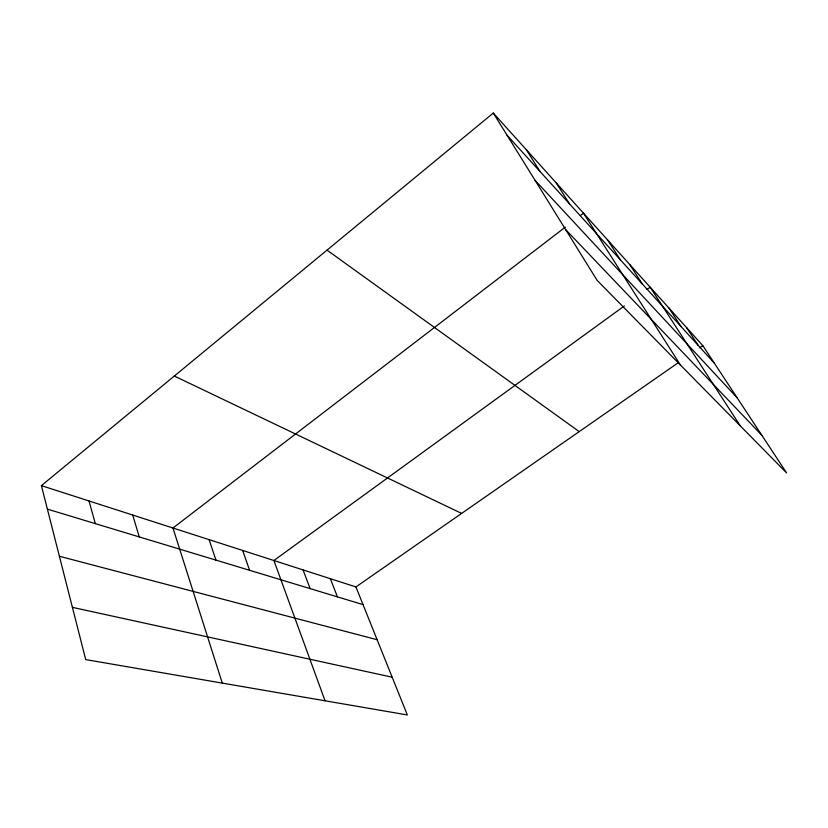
<?xml version="1.0" encoding="UTF-8"?>
<svg xmlns="http://www.w3.org/2000/svg" width="828" height="828" viewBox="0 0 828 828"><rect width="100%" height="100%" fill="white"/><g stroke="black" fill="none" stroke-linecap="round" stroke-linejoin="round"><path stroke-width="1.24" d="M41.4 485.632L355.936 586.938L407.335 714.957L85.719 659.595L41.4 485.632L493.291 113.043L702.806 345.638L786.6 472.912L597.205 280.454L493.291 113.043M565.379 227.089L172.959 528.005L222.287 683.1M580.48 215.508L583.502 213.189L680.388 364.972M624.374 305.925L273.892 560.515L325.052 700.788M647.072 289.448L650.166 287.202L740.253 425.809M355.936 586.938L678.474 362.56M699.629 347.853L702.806 345.638M72.409 607.359L392.182 677.211M59.399 556.271L377.133 639.723M47.382 509.127L363.037 604.616M174.325 376.036L461.631 513.412M327.029 250.139L579.207 431.626M565.627 229.584L761.75 435.176M535.064 180.328L737.189 397.864M507.119 135.326L714.295 363.099M686.536 327.577L698.273 345.483M669.034 308.151L681.03 326.532M629.756 264.546L642.28 283.921M607.607 239.954L620.41 259.868M556.312 183.009L569.643 204.061M526.391 149.785L539.98 171.448M330.351 578.7L337.441 596.874M303.058 569.912L310.127 588.615M242.645 550.454L249.601 570.306M209.091 539.649L215.953 560.121M132.718 515.047L139.259 536.927M89.02 500.971L95.313 523.627"/></g></svg>
